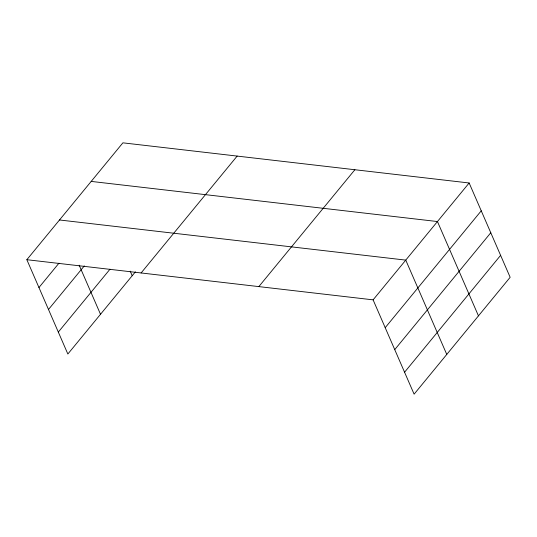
<?xml version="1.0" encoding="UTF-8"?>
<svg xmlns="http://www.w3.org/2000/svg" width="537" height="537" viewBox="0 0 537 537"><rect width="100%" height="100%" fill="white"/><g stroke="black" fill="none" stroke-linecap="round" stroke-linejoin="round"><path stroke-width="0.81" d="M26.85 259.707L122.892 142.835L469.143 182.983L510.15 277.293L414.108 394.165L373.101 299.854L26.85 259.707L67.857 354.017L135.378 271.863M38.953 287.543L58.963 263.184M48.491 309.48L84.316 265.889M58.318 332.081L109.991 269.205M141.11 272.957L237.153 156.086M258.841 286.604L354.876 169.732M373.101 299.854L469.143 182.983M385.204 327.684L481.246 210.813M394.742 349.621L490.784 232.749M404.569 372.222L500.612 255.35M91.196 181.405L437.447 221.546L478.454 315.857M59.506 219.975L405.757 260.116L446.764 354.427M130.229 271.178L132.203 275.716M79.174 265.204L100.513 314.286"/></g></svg>
